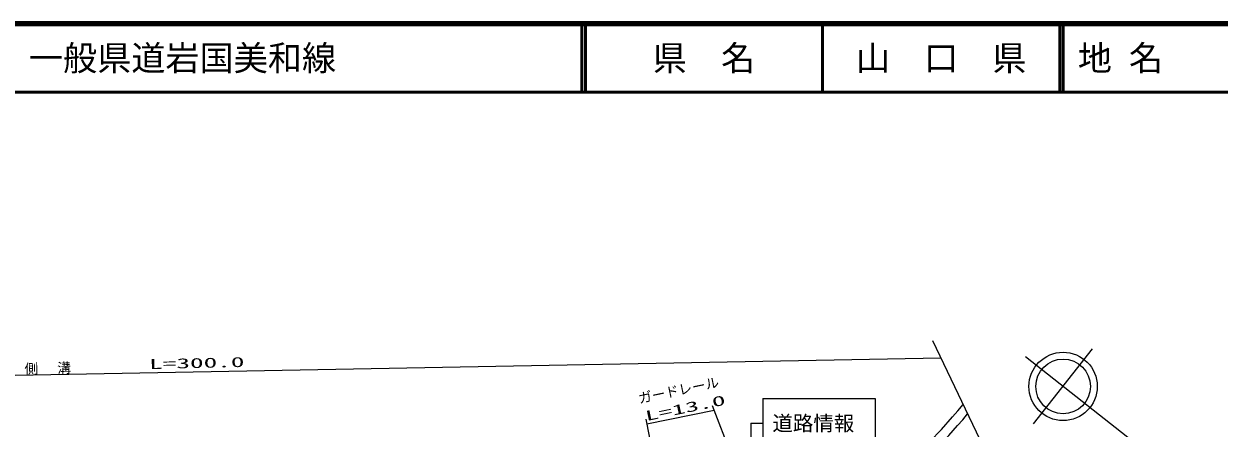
# Model space of a CAD drawing. Units: millimetres, scale not verified, with parts at other scales. Extents: x 65024 to 705024, y 2827 to 362827.
# Drawn here: x 241025 to 416105, y 303655 to 362827 of the extents above; entities that cross this region are included whole.
import ezdxf
from ezdxf.enums import TextEntityAlignment as Align

# ---------------------------------------------------------------- set-up
doc = ezdxf.new("R2010")
doc.units = ezdxf.units.MM
doc.header["$LTSCALE"] = 1000
for name, color, linetype, lineweight in [('M-TTL', 2, 'Continuous', 140), ('M-TTL-LINE', 7, 'Continuous', 50), ('S-BGD', 7, 'Continuous', 13), ('S-BGD-HTXT', 6, 'Continuous', 13)]:
    doc.layers.add(name, color=color, linetype=linetype, lineweight=lineweight)
doc.layers.add('M-TTL-TXT', color=7, linetype='Continuous')
doc.styles.add('ＭＳ ゴシック', font='')
doc.styles.get('ＭＳ ゴシック').set_extended_font_data('MS Gothic')

msp = doc.modelspace()

# ---------------------------------------------------------------- linework, layer by layer
at = {"layer": 'M-TTL'}
msp.add_line((705024, 362827), (65024, 362827), dxfattribs=at)
at = {"layer": 'M-TTL-LINE'}
for p, q in [((322774, 362827), (322774, 352827)), ((323274, 362827), (323274, 352827)), ((358024, 362827), (358024, 352827)), ((392774, 362827), (392774, 352827)), ((393274, 362827), (393274, 352827)), ((65024, 352827), (705024, 352827))]:
    msp.add_line(p, q, dxfattribs=at)
at = {"layer": 'S-BGD'}
for p, q in [((388929, 304254), (397577, 315264)), ((407408, 298640), (387748, 314083)), ((349265, 308004), (365736, 308004)), ((349265, 308004), (349265, 294181)), ((365736, 308004), (365736, 294181)), ((347527, 304362), (349265, 304362)), ((347527, 304362), (347527, 293933))]:
    msp.add_line(p, q, dxfattribs=at)
for points in [[(357193, 285795), (359388, 287184), (361557, 288629), (362805, 289527), (364018, 290474), (364962, 291281), (365874, 292139), (366626, 292928), (367333, 293756), (369326, 296432), (371366, 299072), (372522, 300395), (373730, 301688), (375419, 303465), (377061, 305279), (377841, 306176), (378621, 307086)], [(369357, 292759), (370702, 294392), (372007, 296070), (372517, 296824), (372980, 297618), (373562, 298825), (374194, 299995), (374633, 300593), (375129, 301166), (376494, 302577), (377809, 304024), (378543, 304881), (379264, 305747)]]:
    msp.add_lwpolyline(points, dxfattribs=at)
for radius in [5000, 4000]:
    msp.add_circle((393253, 309759), radius, dxfattribs=at)
at = {"layer": 'S-BGD-HTXT'}
for p, q in [((374102, 316497), (401725, 258971)), ((173449, 310132), (375333, 313934)), ((341855, 306966), (352373, 279648)), ((332132, 304974), (336816, 281556)), ((332277, 304253), (342123, 306270))]:
    msp.add_line(p, q, dxfattribs=at)

# ---------------------------------------------------------------- texts
at = {"layer": 'M-TTL-TXT', "style": 'ＭＳ ゴシック'}
for s, p in [('一般県道岩国美和線', (241758, 357827)), ('地 名', (395404, 357827))]:
    msp.add_text(s, height=3666, dxfattribs=at).set_placement(p, align=Align.MIDDLE_LEFT)
for s, p in [('県\u3000名', (340649, 357827)), ('山\u3000口\u3000県', (375399, 357827))]:
    msp.add_text(s, height=3666, dxfattribs=at).set_placement(p, align=Align.MIDDLE_CENTER)
at = {"layer": 'S-BGD', "style": 'ＭＳ ゴシック'}
msp.add_text('道路情報', height=2199, dxfattribs=at).set_placement((350673, 302594), align=Align.BOTTOM_LEFT)
at = {"layer": 'S-BGD-HTXT', "style": 'ＭＳ ゴシック', "width": 2}
for s, rotation, p in [('L=300.0', 1.3, (259397, 311852)), ('L=13.0', 11.7, (332288, 304241))]:
    msp.add_text(s, height=1466, rotation=rotation, dxfattribs=at).set_placement(p, align=Align.BOTTOM_LEFT)
at = {"layer": 'S-BGD-HTXT', "style": 'ＭＳ ゴシック'}
msp.add_text('ガードレール', height=1466, rotation=11.8, dxfattribs=at).set_placement((331295, 306824), align=Align.BOTTOM_LEFT)
at = {"layer": 'S-BGD-HTXT', "insert": (241138, 311426), "char_height": 1466, "attachment_point": 7, "rotation": 1.4, "style": 'ＭＳ ゴシック'}
msp.add_mtext('\\T2.4;側溝', dxfattribs=at)

doc.saveas('drawing.dxf')
